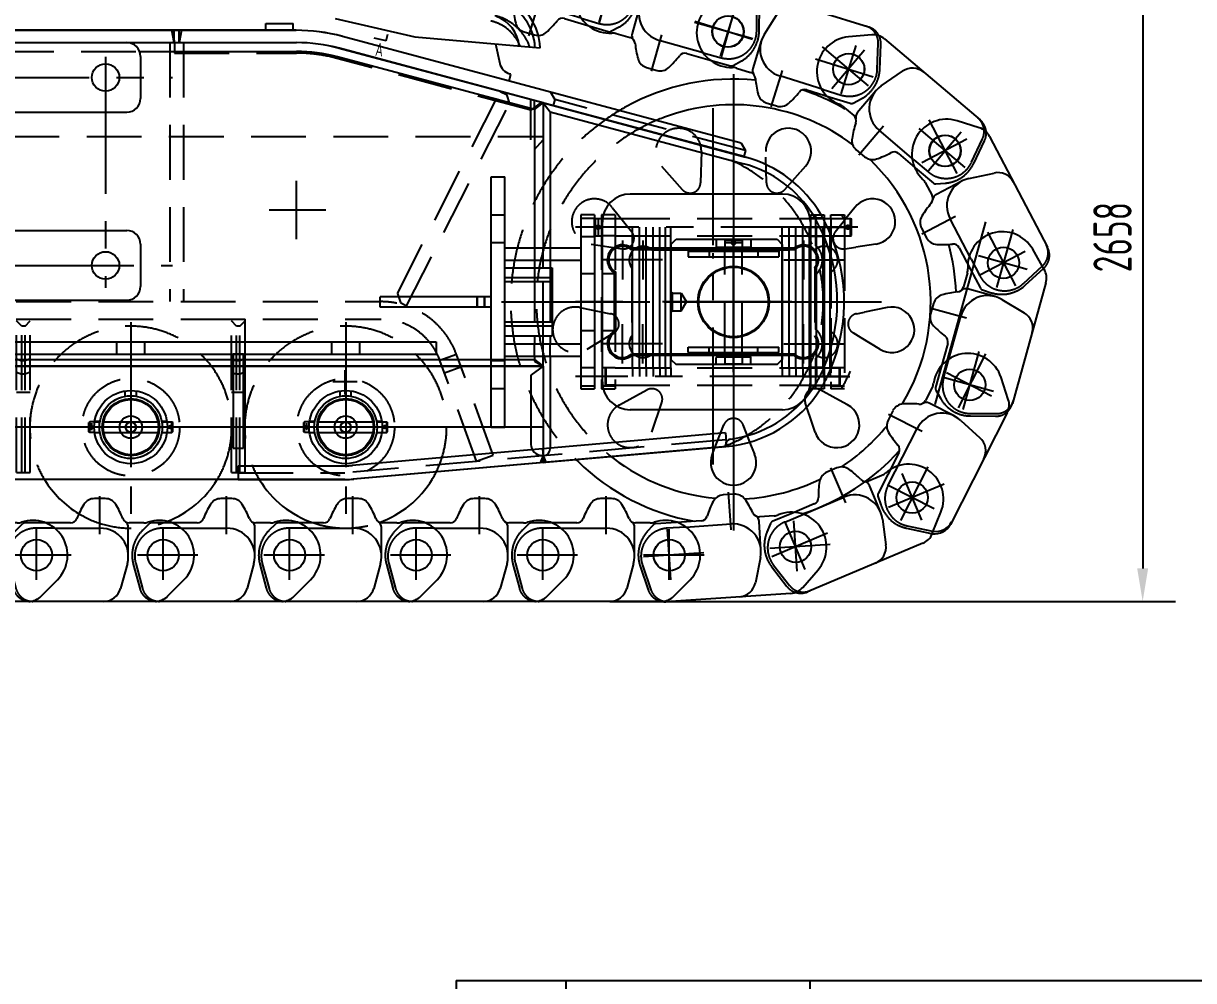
# Model space of a CAD drawing. Header units: millimetres. Extents: x -10 to 16810, y -459 to 11890.
# Drawn here: x 10215 to 14486, y 6474 to 9967 of the extents above; entities that cross this region are included whole.
import ezdxf
from ezdxf.enums import TextEntityAlignment as Align

# ---------------------------------------------------------------- set-up
doc = ezdxf.new("R2010")
doc.units = ezdxf.units.MM
doc.header["$LTSCALE"] = 400
doc.linetypes.add('F', pattern=[0.75, 0.5, -0.25])
doc.linetypes.add('G', pattern=[2, 1.25, -0.25, 0.25, -0.25])
for name, color, linetype in [('01', 7, 'Continuous'), ('02', 1, 'Continuous'), ('04', 2, 'F'), ('05', 4, 'G'), ('08', 1, 'Continuous'), ('11', 3, 'Continuous')]:
    doc.layers.add(name, color=color, linetype=linetype)
doc.styles.get("Standard").update_dxf_attribs({"font": 'isocp', "width": 0.707, "bigfont": 'intecad.shx'})
doc.dimstyles.new('INTE', dxfattribs={"dimscale": 40, "dimtxt": 3.5, "dimasz": 3, "dimexe": 3, "dimexo": 0, "dimgap": 1, "dimtad": 1, "dimdec": 0, "dimdsep": 46, "dimtxsty": 'Standard', "dimcen": 0, "dimclrd": 1, "dimclre": 1, "dimclrt": 3, "dimaunit": 1, "dimadec": 0, "dimazin": 0, "dimtfac": 1, "dimtdec": 0, "dimtmove": 0, "dimatfit": 0, "dimfxl": 0, "dimarcsym": 0})

# ---------------------------------------------------------------- blocks, each defined once
blk = doc.blocks.new('ewwe')
for p, q in [((2439.2, 14125.3), (7072.3, 14125.3)), ((7072.3, 14125.3), (7080.2, 14080.3)), ((2108.2, 14080.3), (7525.2, 14080.3)), ((8426.2, 13860.8), (7682.8, 14059.6))]:
    blk.add_line(p, q)
blk.add_arc((7525.2, 13470.3), 610, 75.029, 90)
at = {"layer": '04', "color": 2, "linetype": 'F'}
for p, q in [((7080.2, 14080.3), (7080.2, 14042.3)), ((7080.2, 14042.3), (7525.2, 14042.3)), ((8381.2, 13833.5), (7673, 14022.9)), ((8381.2, 13725.3), (8381.2, 13872.9)), ((8426.2, 13860.8), (8426.2, 13725.3)), ((2260.2, 13738.3), (8426.2, 13738.3))]:
    blk.add_line(p, q, dxfattribs=at)
at = {"layer": '04'}
blk.add_line((8419.2, 13862.7), (8381.2, 13833.5), dxfattribs=at)
at = {"layer": '04', "color": 2, "linetype": 'F'}
blk.add_arc((7525.2, 13470.3), 572, 75.029, 90, dxfattribs=at)
blk = doc.blocks.new('threyreyhrty')
blk.add_line((4814.5, 7315.8), (9134.5, 7315.8))
at = {"layer": '01'}
blk.add_line((6634.2, 7569.8), (9134.5, 7569.8), dxfattribs=at)
at = {"layer": '01', "color": 7, "linetype": 'Continuous'}
blk.add_line((9184.5, 7519.8), (9184.5, 7365.8), dxfattribs=at)
at = {"layer": '01'}
for centre, start, end in [((9134.5, 7519.8), 360, 90), ((9134.5, 7365.8), 270, 360)]:
    blk.add_arc(centre, 50, start, end, dxfattribs=at)
blk = doc.blocks.new('A$C63BF3C51')
for p, q in [((0, 1489), (0, 0)), ((0, 1489), (45, 1481.1)), ((45, 1481.1), (45, 7.9)), ((0, 0), (45, 7.9))]:
    blk.add_line(p, q)
at = {"layer": '02', "color": 1, "linetype": 'Continuous'}
blk.add_line((0, 0), (45, 0), dxfattribs=at)
blk = doc.blocks.new('335555555')
at = {"layer": '04', "color": 2, "linetype": 'F'}
for p, q in [((6154.1, 8043.3), (6154.1, 7484.3)), ((6154.1, 8043.3), (6204.1, 8043.3)), ((6173.1, 8043.3), (6173.1, 7509.3)), ((6185.1, 8043.3), (6185.1, 7509.3)), ((6204.1, 8043.3), (6204.1, 7484.3)), ((6204.1, 7751.3), (6154.1, 7751.3)), ((6154.1, 7677.5), (6173.1, 7685.3)), ((6185.1, 7685.3), (6173.1, 7685.3)), ((6204.1, 7677.5), (6185.1, 7685.3)), ((6154.1, 7628.5), (6173.1, 7636.3)), ((6185.1, 7636.3), (6173.1, 7636.3)), ((6204.1, 7628.5), (6185.1, 7636.3)), ((6173.1, 7509.3), (6154.1, 7490.3)), ((6154.1, 7484.3), (6204.1, 7484.3)), ((6185.1, 7509.3), (6173.1, 7509.3)), ((6185.1, 7509.3), (6204.1, 7490.3))]:
    blk.add_line(p, q, dxfattribs=at)
blk = doc.blocks.new('WEWEWRET')
for p, q in [((18531.9, 10205.3), (18523.9, 10160.3)), ((18531.9, 10205.3), (18949.9, 10205.3)), ((20574.3, 9793.5), (19119.3, 10183)), ((18523.9, 10160.3), (18949.9, 10160.3)), ((20583.9, 9744.3), (19107.7, 10139.5)), ((20574.3, 9793.5), (20589.9, 9766.5)), ((20589.9, 9766.5), (20583.9, 9744.3))]:
    blk.add_line(p, q)
blk.add_arc((18949.9, 9550.3), 655, 75.0112, 90)
at = {"layer": '02', "color": 1, "linetype": 'Continuous'}
blk.add_line((18523.9, 10160.3), (18523.9, 10205.3), dxfattribs=at)
at = {"layer": '04', "color": 2, "linetype": 'F'}
for p, q in [((19878.8, 9979.7), (19894.4, 9952.7)), ((19894.4, 9952.7), (19888.4, 9930.5)), ((20589.9, 9766.5), (19894.4, 9952.7))]:
    blk.add_line(p, q, dxfattribs=at)
blk = doc.blocks.new('rrryerueut')
for p, q in [((12855.6, 13082.3), (11493.4, 12963.6)), ((12855.6, 13082.3), (12860, 13032.4)), ((12860, 13032.4), (11497.8, 12913.8)), ((11078, 12962.4), (11467, 12962.4)), ((11078, 12962.4), (11078, 12912.4)), ((11078, 12912.4), (11466.9, 12912.4))]:
    blk.add_line(p, q)
for radius in [306, 356]:
    blk.add_arc((11467, 13268.4), radius, 270, 275.2422)
at = {"layer": '04', "color": 2, "linetype": 'F'}
for p, q in [((12857.8, 13057.4), (11495.6, 12938.7)), ((12188.1, 13024.1), (12192.5, 12974.3)), ((11078, 12937.4), (11467, 12937.4))]:
    blk.add_line(p, q, dxfattribs=at)
at = {"layer": '05'}
for p, q in [((11467, 13311.8), (11467, 13223)), ((11511.4, 13268.4), (11422.6, 13268.4))]:
    blk.add_line(p, q, dxfattribs=at)
at = {"layer": '05', "color": 4, "linetype": 'G'}
blk.add_line((11467, 13296.3), (11467, 13229.9), dxfattribs=at)
blk = doc.blocks.new('rrerrereyeh')
at = {"layer": '04', "color": 2, "linetype": 'F'}
for p, q in [((11051, 10341.2), (11426.1, 11078.2)), ((11426.1, 11078.2), (11448.4, 11066.9)), ((11448.4, 11066.9), (11459.3, 11033.3)), ((11084.2, 10296.3), (11459.3, 11033.3)), ((11051, 10341.2), (11061.9, 10307.6)), ((11061.9, 10307.6), (11084.2, 10296.3)), ((11084.2, 10296.3), (11084.1, 10296.1))]:
    blk.add_line(p, q, dxfattribs=at)
blk = doc.blocks.new('WQQQ')
at = {"layer": '01'}
for p, q in [((4216.1, 8627.5), (4216.1, 8284.5)), ((4254.1, 8627.5), (4216.1, 8627.5)), ((4254.1, 8284.5), (4254.1, 8627.5)), ((4216.1, 8284.5), (4254.1, 8284.5))]:
    blk.add_line(p, q, dxfattribs=at)
blk = doc.blocks.new('A$C5FEE4764')
for p, q in [((0, 50), (913, 50)), ((0, 50), (0, 0)), ((913, 50), (913, 0)), ((0, 0), (913, 0))]:
    blk.add_line(p, q)
at = {"layer": '04', "color": 2, "linetype": 'F'}
for p, q in [((140, 0), (140, 50)), ((242, 0), (242, 50)), ((672, 0), (672, 50)), ((774, 0), (774, 50))]:
    blk.add_line(p, q, dxfattribs=at)
blk = doc.blocks.new('rrrryy')
at = {"layer": '01'}
for p, q in [((10464.4, 6580.9), (10058.4, 6580.9)), ((10464.4, 6542.9), (10058.4, 6542.9))]:
    blk.add_line(p, q, dxfattribs=at)
at = {"layer": '01', "color": 7, "linetype": 'Continuous'}
blk.add_line((10058.4, 6542.9), (10058.4, 6580.9), dxfattribs=at)
at = {"layer": '04', "color": 2, "linetype": 'F'}
for p, q in [((10413.4, 6580.9), (10413.4, 6542.9)), ((10413.4, 6542.9), (10413.4, 6580.9)), ((10439.4, 6580.9), (10439.4, 6542.9)), ((10439.4, 6542.9), (10439.4, 6580.9))]:
    blk.add_line(p, q, dxfattribs=at)
blk = doc.blocks.new('erryreyetyteyrt')
at = {"ltscale": 0.666667}
for p, q in [((13755.4, 6535.8), (13755.4, 6316.4)), ((13750.4, 6533), (13750.4, 6319.2))]:
    blk.add_line(p, q, dxfattribs=at)
for centre, radius, start, end in [((13780.4, 6579.1), 55, 50.5994, 236.9443), ((13780.4, 6579.1), 50, 48.5904, 240), ((14441.4, 6579.1), 55, 62.9643, 129.4006), ((14441.4, 6579.1), 50, 60, 131.4096), ((13780.4, 6273.1), 55, 123.0557, 309.4006), ((13780.4, 6273.1), 50, 120, 311.4096), ((14441.4, 6273.1), 50, 228.5904, 300), ((14441.4, 6273.1), 55, 230.5994, 297.0357)]:
    blk.add_arc(centre, radius, start, end, dxfattribs=at)
at = {"layer": '01'}
for p, q in [((13813.5, 6616.6), (13815.3, 6621.6)), ((14406.5, 6621.6), (13815.3, 6621.6)), ((14408.4, 6616.6), (14406.5, 6621.6)), ((14408.4, 6616.6), (13813.5, 6616.6)), ((14110.9, 6604.1), (14110.9, 6584.8)), ((13755.4, 6535.8), (13750.4, 6533)), ((13750.4, 6319.2), (13755.4, 6316.4)), ((14408.4, 6235.6), (13813.5, 6235.6)), ((13815.3, 6230.6), (13813.5, 6235.6)), ((14406.5, 6230.6), (14408.4, 6235.6)), ((14406.5, 6230.6), (13815.3, 6230.6))]:
    blk.add_line(p, q, dxfattribs=at)
at = {"layer": '01', "color": 7, "linetype": 'Continuous'}
for p, q in [((14466.4, 6543.3), (14466.4, 6527.3)), ((14466.4, 6535.3), (14466.4, 6316.4))]:
    blk.add_line(p, q, dxfattribs=at)
at = {"layer": '04', "color": 2, "linetype": 'F'}
for p, q in [((14482.3, 6550.3), (14482.3, 6301.8)), ((14487.3, 6548.8), (14487.3, 6303.4))]:
    blk.add_line(p, q, dxfattribs=at)
for centre, radius, start, end in [((14441.4, 6579.1), 55, 326.5685, 62.9643), ((14441.4, 6579.1), 50, 324.8851, 60), ((14441.4, 6273.1), 55, 297.0357, 33.4315), ((14441.4, 6273.1), 50, 300, 35.1149)]:
    blk.add_arc(centre, radius, start, end, dxfattribs=at)
at = {"layer": '05', "ltscale": 0.666667}
for p, q in [((13780.4, 6650.5), (13780.4, 6507.6)), ((14441.4, 6650.5), (14441.4, 6507.6)), ((13851.9, 6579.1), (13709, 6579.1)), ((14370, 6579.1), (14512.9, 6579.1)), ((13780.4, 6201.6), (13780.4, 6344.5)), ((14441.4, 6201.6), (14441.4, 6344.5)), ((13851.9, 6273.1), (13709, 6273.1)), ((14370, 6273.1), (14512.9, 6273.1))]:
    blk.add_line(p, q, dxfattribs=at)
blk = doc.blocks.new('RFGDDSFG')
at = {"ltscale": 0.8}
for radius in [133.5, 114.5]:
    blk.add_circle((4782.3, 4432), radius, dxfattribs=at)
for centre in [(4639.3, 4432), (4925.3, 4432)]:
    blk.add_circle(centre, 5.5)
at = {"layer": '01'}
for p, q in [((4632.3, 4451), (4629.3, 4449.2)), ((4629.3, 4414.7), (4629.3, 4449.2)), ((4650.2, 4451), (4632.3, 4451)), ((4632.3, 4413), (4632.3, 4451)), ((4914.4, 4451), (4932.3, 4451)), ((4932.3, 4451), (4935.3, 4449.2)), ((4932.3, 4413), (4932.3, 4451)), ((4935.3, 4414.7), (4935.3, 4449.2)), ((4632.3, 4413), (4629.3, 4414.7)), ((4650.2, 4413), (4632.3, 4413)), ((4914.4, 4413), (4932.3, 4413)), ((4932.3, 4413), (4935.3, 4414.7))]:
    blk.add_line(p, q, dxfattribs=at)
for radius in [104.5, 101, 19]:
    blk.add_circle((4782.3, 4432), radius, dxfattribs=at)
at = {"layer": '01', "color": 7, "linetype": 'Continuous'}
blk.add_circle((4782.3, 4432), 40.8, dxfattribs=at)
at = {"layer": '04', "color": 2, "linetype": 'F', "ltscale": 0.8}
for p, q in [((4761.8, 4544.6), (4761.8, 4563.9)), ((4802.8, 4544.6), (4802.8, 4563.9)), ((4669.7, 4452.5), (4650.4, 4452.5)), ((4914.2, 4452.5), (4895, 4452.5)), ((4669.7, 4411.5), (4650.4, 4411.5)), ((4914.2, 4411.5), (4895, 4411.5))]:
    blk.add_line(p, q, dxfattribs=at)
at = {"layer": '04', "color": 2, "linetype": 'F'}
for p, q in [((4650.2, 4451), (4669.4, 4451)), ((4679.5, 4451), (4885.1, 4451)), ((4895.2, 4451), (4914.4, 4451)), ((4650.2, 4413), (4669.4, 4413)), ((4679.5, 4413), (4885.1, 4413)), ((4895.2, 4413), (4914.4, 4413))]:
    blk.add_line(p, q, dxfattribs=at)
at = {"layer": '05', "ltscale": 0.8}
for p, q in [((4782.3, 4577.5), (4782.3, 4286.5)), ((4927.8, 4432), (4636.8, 4432))]:
    blk.add_line(p, q, dxfattribs=at)
at = {"layer": '05', "color": 4, "linetype": 'G'}
for p, q in [((4639.3, 4446), (4639.3, 4420.6)), ((4925.3, 4425.4), (4925.3, 4438.6))]:
    blk.add_line(p, q, dxfattribs=at)
blk = doc.blocks.new('qertwqrtwqrt wqf')
for p, q in [((2011.8, 2117.8), (2646.8, 2117.8)), ((2011.8, 2117.8), (2011.8, 2067.8)), ((2646.8, 2067.8), (2646.8, 2117.8)), ((2011.8, 2067.8), (2646.8, 2067.8))]:
    blk.add_line(p, q)
at = {"layer": '01', "color": 7, "linetype": 'Continuous'}
for p, q in [((2225.1, 2067.8), (2225.1, 2117.8)), ((2433.5, 2067.8), (2433.5, 2117.8))]:
    blk.add_line(p, q, dxfattribs=at)
at = {"layer": '04', "color": 2, "linetype": 'F'}
for p, q in [((2023.3, 2067.8), (2023.3, 2117.8)), ((2090.3, 2067.8), (2090.3, 2117.8)), ((2568.3, 2067.8), (2568.3, 2117.8)), ((2635.3, 2067.8), (2635.3, 2117.8))]:
    blk.add_line(p, q, dxfattribs=at)
at = {"layer": '05'}
for p, q in [((2056.8, 2145.7), (2056.8, 2048.7)), ((2329.3, 2145.7), (2329.3, 2048.7)), ((2601.8, 2145.7), (2601.8, 2048.7))]:
    blk.add_line(p, q, dxfattribs=at)
blk = doc.blocks.new('qewrtetewrt')
for p, q in [((3726.8, 1641.3), (3726.8, 1006.3)), ((3726.8, 1641.3), (3776.8, 1641.3)), ((3776.8, 1641.3), (3776.8, 1006.3)), ((3776.8, 1006.3), (3726.8, 1006.3))]:
    blk.add_line(p, q)
at = {"layer": '04', "color": 2, "linetype": 'F'}
for p, q in [((3776.8, 1629.8), (3726.8, 1629.8)), ((3745.8, 1641.3), (3745.8, 1529.9)), ((3776.8, 1562.8), (3726.8, 1562.8)), ((3745.8, 1422.7), (3745.8, 1224.9)), ((3745.8, 1117.7), (3745.8, 1006.3)), ((3776.8, 1084.8), (3726.8, 1084.8)), ((3776.8, 1017.8), (3726.8, 1017.8))]:
    blk.add_line(p, q, dxfattribs=at)
for centre in [(3700.8, 1476.3), (3700.8, 1171.3)]:
    blk.add_arc(centre, 70, 310.0052, 49.9948, dxfattribs=at)
at = {"layer": '05'}
for p, q in [((3698.9, 1596.3), (3795.9, 1596.3)), ((3698.9, 1051.3), (3795.9, 1051.3))]:
    blk.add_line(p, q, dxfattribs=at)
blk = doc.blocks.new('wrwrerereyru')
for p, q in [((1407.9, 540.1), (1737.9, 540.1)), ((1407.9, 520.1), (1407.9, 540.1)), ((1407.9, 520.1), (1737.9, 520.1)), ((1483.9, 520.1), (1483.9, 540.1)), ((1661.9, 520.1), (1661.9, 540.1)), ((1737.9, 520.1), (1737.9, 540.1))]:
    blk.add_line(p, q)
blk = doc.blocks.new('ewyewyewr')
for p, q in [((1889.4, 3823.9), (1908.4, 3842.9)), ((1889.4, 3823.9), (1889.4, 3404.7)), ((1908.4, 3842.9), (2276.8, 3842.9)), ((2054.5, 3842.9), (2054.5, 3814.5)), ((2054.5, 3814.5), (2181.5, 3814.5)), ((2181.5, 3842.9), (2181.5, 3814.5)), ((2276.8, 3842.9), (2295.8, 3823.9)), ((2295.8, 3823.9), (2295.8, 3404.7)), ((1865, 3614.3), (1967.2, 3614.3)), ((1889.4, 3404.7), (1908.4, 3385.7)), ((2276.8, 3385.7), (1908.4, 3385.7)), ((2054.5, 3385.7), (2054.5, 3411.1)), ((2057.5, 3414.1), (2178.5, 3414.1)), ((2181.5, 3385.7), (2181.5, 3411.1)), ((2276.8, 3385.7), (2295.8, 3404.7))]:
    blk.add_line(p, q)
at = {"ltscale": 1.25}
for p, q in [((2086.2, 3839.9), (2086.2, 3814.5)), ((2149.7, 3839.9), (2149.7, 3814.5)), ((2086.2, 3414.1), (2086.2, 3388.7)), ((2149.7, 3414.1), (2149.7, 3388.7))]:
    blk.add_line(p, q, dxfattribs=at)
blk.add_circle((2118, 3829.9), 7.5, dxfattribs=at)
for centre, start, end in [((2057.5, 3411.1), 90, 180), ((2178.5, 3411.1), 0, 90)]:
    blk.add_arc(centre, 3, start, end)
at = {"layer": '01', "ltscale": 1.25}
for p, q in [((2086.2, 3839.9), (2088, 3842.9)), ((2086.2, 3839.9), (2149.7, 3839.9)), ((2149.7, 3839.9), (2148, 3842.9)), ((2086.2, 3388.7), (2149.7, 3388.7)), ((2086.2, 3388.7), (2088, 3385.7)), ((2149.7, 3388.7), (2148, 3385.7))]:
    blk.add_line(p, q, dxfattribs=at)
at = {"layer": '01'}
blk.add_line((2088, 3842.9), (2148, 3842.9), dxfattribs=at)
for radius in [130, 127]:
    blk.add_circle((2118, 3614.3), radius, dxfattribs=at)
at = {"layer": '04', "color": 2, "linetype": 'F'}
for p, q in [((2086.2, 3414.1), (2086.2, 3814.5)), ((2149.7, 3414.1), (2149.7, 3814.5)), ((1895.4, 3646.8), (1889.4, 3650.3)), ((1895.4, 3581.8), (1895.4, 3646.8)), ((1895.4, 3646.8), (1927.4, 3646.8)), ((1927.4, 3646.8), (1946.1, 3614.3)), ((1927.4, 3581.8), (1927.4, 3646.8)), ((1927.4, 3581.8), (1946.1, 3614.3)), ((1895.4, 3581.8), (1889.4, 3578.3)), ((1895.4, 3581.8), (1927.4, 3581.8))]:
    blk.add_line(p, q, dxfattribs=at)
at = {"layer": '05'}
for p, q in [((2118, 3869.8), (2118, 3368.8)), ((2330.4, 3614.3), (1858.5, 3614.3))]:
    blk.add_line(p, q, dxfattribs=at)
at = {"layer": '05', "color": 4, "linetype": 'G', "ltscale": 1.25}
for p, q in [((2118, 3862.5), (2118, 3348.7)), ((2118, 3358.2), (2118, 3858.2)), ((2149.7, 3829.9), (2086.2, 3829.9))]:
    blk.add_line(p, q, dxfattribs=at)
at = {"xscale": -1, "rotation": 180}
blk.add_blockref('wrwrerereyru', (545, 4319.4), dxfattribs=at)
blk.add_blockref('wrwrerereyru', (545, 2909.2))
blk = doc.blocks.new('ERTGDFDFDG')
for p, q in [((6705.2, 3011.5), (6726.8, 3011.5)), ((6726.8, 3024.7), (6726.8, 2389.7)), ((6776.8, 3024.7), (6726.8, 3024.7)), ((6776.8, 3024.7), (6776.8, 2389.7)), ((6776.8, 3011.5), (7564.5, 3011.5)), ((7564.5, 3024.7), (7614.5, 3024.7)), ((7614.5, 3024.7), (7614.5, 3011.5)), ((7614.5, 3011.5), (7636.2, 3011.5)), ((6705.2, 2948), (6726.8, 2948)), ((6776.8, 2948), (7564.5, 2948)), ((7564.5, 2948), (7564.5, 2415.7)), ((7614.5, 2948), (7614.5, 2389.7)), ((7614.5, 2948), (7636.2, 2948)), ((6837.5, 2831.6), (6837.5, 2582.9)), ((7564.5, 2824.5), (7564.5, 2808.5)), ((6776.8, 2466.5), (7564.5, 2466.5)), ((6776.8, 2403), (7564.5, 2403)), ((6726.8, 2389.7), (6776.8, 2389.7)), ((7614.5, 2389.7), (7564.5, 2389.7))]:
    blk.add_line(p, q)
at = {"ltscale": 0.666667}
blk.add_line((7564.5, 2816.9), (7564.5, 2597.5), dxfattribs=at)
blk.add_line((7564.5, 2816.9), (7564.5, 2597.5), dxfattribs=at)
for centre in [(6715.2, 2979.8), (7626.2, 2979.8)]:
    blk.add_circle(centre, 7.5)
blk.add_arc((7216, 2634.8), 457, 330.7101, 336.8033, dxfattribs=at)
at = {"layer": '01', "ltscale": 1.25}
for p, q in [((7471.6, 3202.7), (7452.4, 3181)), ((7651.4, 3051.8), (7614.4, 3005.2)), ((7728.7, 2918.1), (7655.9, 2907.2)), ((7769.4, 2686.9), (7686.8, 2670)), ((7742.6, 2534.7), (7674.4, 2576.5)), ((7625.2, 2331.4), (7582.2, 2354.8)), ((7506.9, 2232.1), (7499.7, 2253.6)), ((7286.3, 2151.8), (7274.6, 2181.5)), ((7131.8, 2151.8), (7138.7, 2169.3))]:
    blk.add_line(p, q, dxfattribs=at)
at = {"layer": '01'}
for p, q in [((6705.2, 3011.5), (6702.2, 3009.8)), ((6702.2, 2949.7), (6702.2, 3009.8)), ((6705.2, 2948), (6705.2, 3011.5)), ((7564.5, 3011.5), (7564.5, 2998.7)), ((7564.5, 2998.7), (7564.5, 2948)), ((7636.2, 3011.5), (7639.2, 3009.8)), ((7636.2, 2948), (7636.2, 3011.5)), ((7639.2, 2949.7), (7639.2, 3009.8)), ((6705.2, 2948), (6702.2, 2949.7)), ((6840.4, 2466.5), (6840.4, 2948)), ((6865.4, 2466.5), (6865.4, 2948)), ((6890.4, 2466.5), (6890.4, 2948)), ((6915.4, 2466.5), (6915.4, 2948)), ((6940.4, 2466.5), (6940.4, 2948)), ((6960.4, 2466.5), (6960.4, 2948)), ((6980.4, 2466.5), (6980.4, 2948)), ((7386.8, 2466.5), (7386.8, 2948)), ((7411.8, 2466.5), (7411.8, 2948)), ((7436.8, 2466.5), (7436.8, 2948)), ((7461.8, 2466.5), (7461.8, 2948)), ((7486.8, 2466.5), (7486.8, 2948)), ((7511.8, 2466.5), (7511.8, 2948)), ((7536.8, 2466.5), (7536.8, 2948)), ((7561.8, 2466.5), (7561.8, 2948)), ((7636.2, 2948), (7639.2, 2949.7)), ((7209, 2885.2), (7209, 2866)), ((7564.5, 2415.7), (7564.5, 2389.7))]:
    blk.add_line(p, q, dxfattribs=at)
at = {"layer": '01', "color": 7, "linetype": 'Continuous'}
for p, q in [((7564.5, 3011.5), (7564.5, 3024.7)), ((7614.5, 3011.5), (7614.5, 2948)), ((6726.8, 2811.4), (6776.8, 2811.4)), ((6726.8, 2603.1), (6776.8, 2603.1))]:
    blk.add_line(p, q, dxfattribs=at)
at = {"layer": '01', "ltscale": 1.25}
for centre, radius, start, end in [((7209, 2707.2), 813, 84.3052, 118.8774), ((7209, 2707.2), 813, 59.9518, 72.0336), ((7209, 2707.2), 719.5, 52.7772, 110.4584), ((7409.4, 3257.7), 83, 318.5067, 181.4933), ((7209, 2707.2), 719.5, 328.7971, 46.3203), ((7716.4, 3000.2), 83, 278.5067, 141.4933), ((7209, 2707.2), 813, 2.5196, 14.963), ((7786, 2605.5), 83, 238.5067, 101.4933), ((7585.6, 2258.5), 83, 198.5067, 61.4933), ((7209, 2707.2), 719.5, 303.1826, 320.9984), ((7209, 2707.2), 719.5, 232.4213, 264.7743), ((7209, 2121.4), 83, 158.5067, 21.4933), ((7209, 2707.2), 813, 287.9915, 318.2119), ((7209, 2707.2), 813, 225.6672, 259.8273), ((7209, 2707.2), 719.5, 273.2292, 296.0896)]:
    blk.add_arc(centre, radius, start, end, dxfattribs=at)
at = {"layer": '01'}
for centre, start, end in [((6878.5, 2860.2), 139.6408, 214.9152), ((6878.5, 2554.2), 145.0848, 220.3592)]:
    blk.add_arc(centre, 50, start, end, dxfattribs=at)
at = {"layer": '04', "color": 2, "linetype": 'F', "ltscale": 1.25}
for p, q in [((7091.7, 3255.6), (7088.7, 3141.3)), ((6946.5, 3202.7), (7022.2, 3117.1)), ((6766.7, 3051.8), (6837.8, 2962.4)), ((6689.4, 2918.1), (6802.5, 2901.2)), ((6648.7, 2686.9), (6760.6, 2664.1)), ((6675.5, 2534.7), (6772.9, 2594.4)), ((6792.9, 2331.4), (6893.3, 2386)), ((6911.2, 2232.1), (6947.5, 2340.5))]:
    blk.add_line(p, q, dxfattribs=at)
at = {"layer": '04', "color": 2, "linetype": 'F'}
for p, q in [((7329.4, 3141.3), (7326.9, 3235.7)), ((7395.9, 3117.1), (7452.4, 3181)), ((6726.8, 3011.5), (6776.8, 3011.5)), ((7564.5, 3011.5), (7614.5, 3011.5)), ((6776.8, 2948), (6726.8, 2948)), ((7564.5, 2948), (7614.5, 2948)), ((6911.6, 2897.7), (7506.5, 2897.7)), ((6911.6, 2516.7), (7506.5, 2516.7)), ((6726.8, 2468.2), (6776.8, 2468.2)), ((6744.8, 2466.5), (6741.8, 2464.8)), ((6741.8, 2404.7), (6741.8, 2464.8)), ((6744.8, 2403), (6744.8, 2466.5)), ((6776.8, 2466.5), (6744.8, 2466.5)), ((7564.5, 2468.2), (7614.5, 2468.2)), ((7564.5, 2466.5), (7595.8, 2466.5)), ((7595.8, 2466.5), (7598.8, 2464.8)), ((7595.8, 2403), (7595.8, 2466.5)), ((7598.8, 2404.7), (7598.8, 2464.8)), ((6726.8, 2401.2), (6776.8, 2401.2)), ((6744.8, 2403), (6741.8, 2404.7)), ((6776.8, 2403), (6744.8, 2403)), ((7564.5, 2403), (7595.8, 2403)), ((7564.5, 2401.2), (7614.5, 2401.2)), ((7595.8, 2403), (7598.8, 2404.7)), ((7138.7, 2169.3), (7173.7, 2258.2)), ((7274.6, 2181.5), (7244.4, 2258.2))]:
    blk.add_line(p, q, dxfattribs=at)
at = {"layer": '04'}
for p, q in [((7580.3, 2962.4), (7614.5, 3004.9)), ((6840.4, 2948), (6840.4, 2979.7)), ((6865.4, 2948), (6865.4, 2979.7)), ((6890.4, 2948), (6890.4, 2979.7)), ((6915.4, 2948), (6915.4, 2979.7)), ((6940.4, 2948), (6940.4, 2979.7)), ((6960.4, 2948), (6960.4, 2979.7)), ((6980.4, 2948), (6980.4, 2979.7)), ((7386.8, 2948), (7386.8, 2979.7)), ((7411.8, 2948), (7411.8, 2979.7)), ((7436.8, 2948), (7436.8, 2979.7)), ((7461.8, 2948), (7461.8, 2979.7)), ((7486.8, 2948), (7486.8, 2979.7)), ((7511.8, 2948), (7511.8, 2979.7)), ((7536.8, 2948), (7536.8, 2979.7)), ((7561.8, 2948), (7561.8, 2979.7)), ((7615.6, 2901.2), (7655.9, 2907.2)), ((7657.4, 2664.1), (7686.8, 2670)), ((7674.4, 2576.5), (7645.2, 2594.4)), ((6840.4, 2466.5), (6840.4, 2434.7)), ((6865.4, 2466.5), (6865.4, 2434.7)), ((6890.4, 2466.5), (6890.4, 2434.7)), ((6915.4, 2466.5), (6915.4, 2434.7)), ((6940.4, 2466.5), (6940.4, 2434.7)), ((6960.4, 2466.5), (6960.4, 2434.7)), ((6980.4, 2466.5), (6980.4, 2434.7)), ((7386.8, 2466.5), (7386.8, 2434.7)), ((7411.8, 2466.5), (7411.8, 2434.7)), ((7436.8, 2466.5), (7436.8, 2434.7)), ((7461.8, 2466.5), (7461.8, 2434.7)), ((7486.8, 2466.5), (7486.8, 2434.7)), ((7511.8, 2466.5), (7511.8, 2434.7)), ((7536.8, 2466.5), (7536.8, 2434.7)), ((7561.8, 2466.5), (7561.8, 2434.7)), ((7582.2, 2354.8), (7524.8, 2386)), ((7499.7, 2253.6), (7470.6, 2340.5))]:
    blk.add_line(p, q, dxfattribs=at)
for radius, start, end in [(813, 118.8774, 225.6672), (719.5, 110.4584, 232.4213)]:
    blk.add_arc((7209, 2707.2), radius, start, end, dxfattribs=at)
at = {"layer": '04', "color": 2, "linetype": 'F', "ltscale": 1.25}
for centre, radius, start, end in [((7008.7, 3257.7), 83, 358.5067, 221.4933), ((7050.7, 3142.3), 38, 221.4933, 358.5067), ((7367.4, 3142.3), 38, 181.4933, 318.5067), ((6701.7, 3000.2), 83, 38.5067, 261.4933), ((6808.1, 2938.7), 38, 261.4933, 38.5067), ((7610, 2938.7), 38, 141.4933, 278.5067), ((6632.1, 2605.5), 83, 78.5067, 301.4933), ((6753.1, 2626.8), 38, 301.4933, 78.5067), ((7665, 2626.8), 38, 101.4933, 238.5067), ((6911.4, 2352.6), 38, 341.4933, 118.5067), ((7506.7, 2352.6), 38, 61.4933, 198.5067), ((6832.5, 2258.5), 83, 118.5067, 341.4933), ((7209, 2244.2), 38, 21.4933, 158.5067)]:
    blk.add_arc(centre, radius, start, end, dxfattribs=at)
at = {"layer": '04', "color": 2, "linetype": 'F'}
for centre, radius, start, end in [((7130.7, 2750.7), 546.5, 27.7125, 30.0893), ((7539.5, 2860.2), 50, 300, 60), ((7539.5, 2554.2), 50, 300, 60), ((7216, 2634.8), 457, 327.5775, 330.7101)]:
    blk.add_arc(centre, radius, start, end, dxfattribs=at)
at = {"layer": '04', "color": 2, "linetype": 'F', "ltscale": 0.666667}
for centre, start, end in [((6878.5, 2860.2), 48.5904, 139.6408), ((7539.5, 2860.2), 60, 131.4096), ((6878.5, 2554.2), 220.3592, 311.4096), ((7539.5, 2554.2), 228.5904, 300)]:
    blk.add_arc(centre, 50, start, end, dxfattribs=at)
at = {"layer": '05', "color": 4, "linetype": 'G', "ltscale": 1.25}
for p, q in [((7209, 3537.8), (7209, 2280.4)), ((7209, 2244.2), (7209, 1873))]:
    blk.add_line(p, q, dxfattribs=at)
at = {"layer": '05', "color": 4, "linetype": 'G'}
for p, q in [((7209, 3413.8), (7209, 2045.4)), ((6715.2, 3011.5), (6715.2, 2948)), ((7663.3, 2979.7), (6687.3, 2979.7)), ((7626.2, 2973.2), (7626.2, 2986.4)), ((7623, 2434.7), (6726.9, 2434.7))]:
    blk.add_line(p, q, dxfattribs=at)
at = {"layer": '05'}
for p, q in [((6804.8, 2979.7), (6707.8, 2979.7)), ((7536.6, 2979.7), (7633.6, 2979.7)), ((6804.8, 2707.2), (6707.8, 2707.2)), ((6804.8, 2434.7), (6707.8, 2434.7)), ((7536.6, 2434.7), (7633.6, 2434.7))]:
    blk.add_line(p, q, dxfattribs=at)
at = {"layer": '05', "ltscale": 0.666667}
for p, q in [((6878.5, 2931.7), (6878.5, 2788.8)), ((7539.5, 2931.7), (7539.5, 2788.8)), ((7539.5, 2931.7), (7539.5, 2788.8)), ((6950, 2860.2), (6807.1, 2860.2)), ((7468.1, 2860.2), (7611, 2860.2)), ((7468.1, 2860.2), (7611, 2860.2)), ((6878.5, 2482.8), (6878.5, 2625.7)), ((7539.5, 2482.8), (7539.5, 2625.7)), ((7539.5, 2482.8), (7539.5, 2625.7)), ((6950, 2554.2), (6807.1, 2554.2)), ((7468.1, 2554.2), (7611, 2554.2)), ((7468.1, 2554.2), (7611, 2554.2))]:
    blk.add_line(p, q, dxfattribs=at)
at = {"layer": '05', "color": 4, "linetype": 'G', "ltscale": 0.666667}
blk.add_line((6437.1, 2707.2), (7749.2, 2707.2), dxfattribs=at)
at = {"layer": '01'}
blk.add_blockref('ewyewyewr', (5091.1, -907.1), dxfattribs=at)
blk = doc.blocks.new('erteter')
at = {"layer": '01'}
for p, q in [((6488.7, 3598.7), (6429, 3538.6)), ((6534.1, 3617.6), (6990.6, 3617.6)), ((6635.6, 3479.3), (6660.3, 3570.3)), ((6632.1, 3452.6), (6632.1, 3347.9)), ((6575.4, 3331.6), (6628.9, 3331.6)), ((6900.7, 3350.6), (6734.1, 3350.6)), ((6843.2, 3331.6), (6932.7, 3331.6)), ((6716.3, 3242.6), (6755.8, 3242.6))]:
    blk.add_line(p, q, dxfattribs=at)
at = {"layer": '01', "color": 7, "linetype": 'Continuous'}
for centre in [(6505.2, 3449.1), (6967, 3449.1)]:
    blk.add_circle(centre, 57.1, dxfattribs=at)
at = {"layer": '01'}
for centre, radius, start, end in [((6534.1, 3553.6), 64, 90, 135.1937), ((6722.1, 3553.6), 64, 90, 164.8372), ((6519.1, 3449.1), 127, 135.1937, 289.1318), ((6734.1, 3452.6), 102, 164.8372, 270), ((6575.4, 3286.6), 45, 90, 109.1318), ((6628.9, 3306.6), 25, 21.5869, 90), ((6657.1, 3347.9), 25, 180, 235.7438), ((6843.2, 3306.6), 25, 90, 158.4131), ((6716.3, 3287.6), 45, 211.4289, 270), ((6755.8, 3287.6), 45, 270, 328.5711)]:
    blk.add_arc(centre, radius, start, end, dxfattribs=at)
at = {"layer": '01', "color": 7, "linetype": 'Continuous'}
for centre, start, end in [((6965.1, 3439.6), 201.5869, 211.4289), ((6507.1, 3439.6), 328.5711, 338.4131)]:
    blk.add_arc(centre, 336.5, start, end, dxfattribs=at)
at = {"layer": '04', "color": 2, "linetype": 'F'}
for p, q in [((7067, 3479.3), (7042.3, 3570.3)), ((7075.8, 3481.6), (7052.4, 3570)), ((7018.9, 3335.4), (7042.7, 3359.1))]:
    blk.add_line(p, q, dxfattribs=at)
at = {"layer": '04'}
for p, q in [((6900.7, 3350.6), (6968.6, 3350.6)), ((6932.7, 3331.6), (7009.7, 3331.6))]:
    blk.add_line(p, q, dxfattribs=at)
at = {"layer": '04', "color": 2, "linetype": 'F'}
for centre, radius, start, end in [((6980.6, 3553.6), 64, 15.1628, 90), ((6990.6, 3553.6), 64, 14.8314, 90), ((6968.6, 3452.6), 102, 270, 15.1628), ((6953.1, 3449.1), 127, 314.8911, 14.8314), ((7009.7, 3344.6), 13, 270, 314.8911)]:
    blk.add_arc(centre, radius, start, end, dxfattribs=at)
at = {"layer": '05', "color": 4, "linetype": 'G'}
for p, q in [((6505.2, 3538.9), (6505.2, 3354)), ((6967, 3538.9), (6967, 3354)), ((6378.6, 3449.1), (6599, 3449.1)), ((6840.4, 3449.1), (7060.8, 3449.1)), ((6736.1, 3372.4), (6736.1, 3233.8))]:
    blk.add_line(p, q, dxfattribs=at)
blk = doc.blocks.new('*D248')
at = {"layer": '08', "color": 1, "lineweight": -2}
for p, q in [((11018.4, 10515.7), (14419.7, 10515.7)), ((14299.7, 10395.7), (14299.7, 7977.9)), ((12355.5, 7857.9), (14419.7, 7857.9))]:
    blk.add_line(p, q, dxfattribs=at)
at = {"layer": '08', "color": 1}
for points in [[(14279.7, 10395.7), (14319.7, 10395.7), (14299.7, 10515.7)], [(14279.7, 7977.9), (14319.7, 7977.9), (14299.7, 7857.9)]]:
    blk.add_solid(points, dxfattribs=at)
at = {"layer": 'Defpoints', "color": 0}
for p in [(11018.4, 10515.7), (12355.5, 7857.9), (14299.7, 7857.9)]:
    blk.add_point(p, dxfattribs=at)
at = {"layer": '08', "color": 3, "insert": (14189.7, 9186.8), "char_height": 140, "attachment_point": 5, "rotation": 90}
blk.add_mtext('2658', dxfattribs=at)

msp = doc.modelspace()

# ---------------------------------------------------------------- linework, layer by layer
for p, q in [((11353.1, 9984.6), (11643.9, 9917.8)), ((11643.9, 9917.8), (12101.2, 9877.2)), ((6252.7, 9896.4), (11211.4, 9896.4)), ((10639.4, 9864.4), (11211.4, 9864.4)), ((12112.4, 9676.4), (11369.4, 9875.6)), ((12080.4, 9651.9), (11361.1, 9844.7)), ((12080.4, 9651.9), (12112.4, 9676.4)), ((12112.4, 9676.4), (12850.3, 9478.7)), ((12112.4, 9676.4), (12137.4, 9643.8)), ((6272.4, 9642.4), (10592.4, 9642.4)), ((12137.4, 9643.8), (12843.8, 9454.6)), ((12137.4, 9643.8), (12137.4, 9147.9)), ((12137.4, 9102.9), (12137.4, 9074.4)), ((13087.1, 9060.1), (13087.1, 8840.7)), ((13087.1, 9060.1), (13087.1, 8840.7)), ((5244.9, 8804.4), (11721.9, 8804.4)), ((11721.9, 8804.4), (11721.9, 8759.4)), ((12137.4, 8826.4), (12137.4, 8797.9)), ((5244.9, 8759.4), (11721.9, 8759.4)), ((5460.4, 8740.4), (12080.4, 8740.4)), ((5460.4, 8715.4), (12112.4, 8715.4)), ((12080.4, 8740.4), (12112.4, 8715.4)), ((12137.4, 8752.9), (12137.4, 8414.4)), ((12122.4, 8365.3), (12778.4, 8422.7)), ((12777.9, 8428.1), (12778.4, 8422.7)), ((12112.4, 8389.4), (12122.4, 8365.3)), ((11794.2, 6474.2), (11794.2, 1994.2)), ((11794.2, 6474.2), (16594.2, 6474.2)), ((12194.2, 6474.2), (12194.2, 1994.2)), ((13085.2, 6474.2), (13085.2, 1994.2))]:
    msp.add_line(p, q)
for centre, radius, start, end in [((11898.3, 9872), 184, 2.1352, 70.2011), ((11898.3, 9872), 203, 1.4576, 70.2011), ((11898.3, 9872), 127, 5.4007, 70.2011), ((11211.4, 9286.4), 610, 74.9931, 90), ((11211.4, 9286.4), 578, 74.9931, 90), ((12731.6, 9037.4), 432, 32.2498, 75), ((12731.6, 9037.4), 457, 30.2929, 75), ((12569.4, 8950.4), 641, 336.8033, 27.6687), ((12569.4, 8950.4), 616, 336.8033, 22.8402), ((12738.5, 8877.9), 457, 330.7101, 336.8033), ((12738.5, 8877.9), 457, 275, 327.5775), ((12738.5, 8877.9), 432, 277.536, 325.4457), ((12112.4, 8414.4), 25, 270, 0), ((12797.8, 8429.9), 20, 97.536, 185)]:
    msp.add_arc(centre, radius, start, end)
at = {"layer": '01'}
for p, q in [((11100.4, 9966.4), (11200.4, 9966.4)), ((11100.4, 9941.4), (11100.4, 9966.4)), ((11200.4, 9941.4), (11200.4, 9966.4)), ((11210.4, 9941.4), (8419.4, 9941.4)), ((10757.5, 9941.4), (10792.4, 9941.4)), ((11539.4, 9903.1), (11544.9, 9927.4)), ((8092.2, 9896.4), (10592.4, 9896.4)), ((11938.5, 9891.6), (11953.7, 9820.8)), ((11988.1, 9756.3), (11994.4, 9781.7)), ((11994.4, 9781.7), (11989.8, 9782.9)), ((11972.6, 9147.9), (12249.4, 9147.9)), ((13940.4, 9068.8), (13898.5, 9142.4)), ((11972.6, 9102.9), (12249.4, 9102.9)), ((12731.6, 9128.4), (12731.6, 9109.2)), ((13659.9, 9056.5), (13645.6, 9005)), ((12144.6, 9038.8), (11972.6, 9038.8)), ((12144.6, 9024), (11972.6, 9024)), ((13946.5, 9020), (13824.7, 8580.1)), ((13761.4, 8969.6), (13660.5, 8997.6)), ((13536.5, 8944.5), (13525.9, 8906.4)), ((13786.1, 8959.1), (13867.3, 8911)), ((13573.2, 8672.6), (13635.8, 8898.6)), ((12144.6, 8876.8), (11972.6, 8876.8)), ((12144.6, 8862.1), (11972.6, 8862.1)), ((11972.6, 8797.9), (12249.4, 8797.9)), ((13588.4, 8798.4), (13564.5, 8712.2)), ((12112.4, 8715.4), (5460.4, 8715.4)), ((11972.6, 8752.9), (12249.4, 8752.9)), ((12112.4, 8715.4), (12067.4, 8683.4)), ((12112.4, 8715.4), (12112.4, 8390.4)), ((12067.4, 8683.4), (12067.4, 8430.4)), ((13809.3, 8594.6), (13782.9, 8675.1)), ((13531.9, 8638.7), (13507.6, 8591)), ((13388.6, 8553.6), (13370.7, 8518.5)), ((13614, 8533.3), (13520.7, 8580.8)), ((13805.5, 8545.6), (13598.1, 8138.9)), ((13636.1, 8518), (13706, 8454.6)), ((13370.2, 8279.8), (13476.8, 8488.7)), ((12112.4, 8390.4), (12101.4, 8363.5)), ((12112.4, 8390.4), (12107.4, 8390.4)), ((13410.2, 8400.2), (13369.6, 8320.5)), ((12101.4, 8363.5), (11419.5, 8303.8)), ((13183.9, 8344.7), (13147.5, 8329.4)), ((11388.4, 8302.4), (5460.4, 8302.4)), ((13348.3, 8317.5), (13299, 8296.7)), ((13343.1, 8184), (13302.4, 8280.4)), ((12993.4, 8147.2), (13209.5, 8238.3)), ((13101.5, 8213.4), (13019.1, 8178.6)), ((13350.2, 8158), (13362.9, 8064.5)), ((13532, 8105.1), (13563.7, 8183.7)), ((13497.5, 8070), (13076.9, 7892.6))]:
    msp.add_line(p, q, dxfattribs=at)
at = {"layer": '01', "color": 7, "linetype": 'Continuous'}
for p, q in [((10642.4, 9846.4), (10642.4, 9692.4)), ((12080.4, 9651.9), (12080.4, 9147.9)), ((12112.5, 9676.4), (12112.4, 9147.9)), ((12985.1, 9343.9), (12430.1, 9343.9)), ((12328.1, 8658.9), (12328.1, 9241.9)), ((12080.4, 9102.9), (12080.4, 9074.4)), ((12112.4, 9074.4), (12112.4, 9102.9)), ((11972.6, 9074.4), (12144.6, 9074.4)), ((12144.6, 9074.4), (12144.6, 8826.4)), ((11024.4, 8328.4), (11024.4, 8887.4)), ((11972.6, 8826.4), (12144.6, 8826.4)), ((12080.4, 8826.4), (12080.4, 8797.9)), ((12112.4, 8797.9), (12112.4, 8826.4)), ((12080.4, 8752.9), (12080.4, 8740.4)), ((12985.1, 8556.9), (12430.1, 8556.9))]:
    msp.add_line(p, q, dxfattribs=at)
at = {"layer": '01'}
for centre in [(10515.3, 9769.4), (10515.3, 9083.7)]:
    msp.add_circle(centre, 50, dxfattribs=at)
at = {"layer": '01', "color": 7, "linetype": 'Continuous'}
for centre in [(13791.9, 9092.9), (13668.5, 8647.9), (13668.6, 8647.8), (13458.7, 8236.5), (13458.7, 8236.5), (13033.2, 8057.1)]:
    msp.add_circle(centre, 57.1, dxfattribs=at)
at = {"layer": '01'}
for centre, radius, start, end in [((11210.4, 9286.4), 655, 75.1193, 90), ((10592.4, 9846.4), 50, 0, 90), ((12002.6, 9831.3), 50, 192.0935, 255.1223), ((10592.4, 9692.4), 50, 270, 0), ((13788.2, 9079.5), 127, 29.7098, 183.6479), ((13616.5, 9068.5), 45, 344.5161, 3.6479), ((13884.9, 9037.1), 64, 344.5161, 29.7098), ((13579.8, 8932.5), 45, 105.9451, 164.5161), ((13621.5, 9011.6), 25, 276.103, 344.5161), ((13734.1, 8871.3), 102, 59.3533, 164.5161), ((13653.8, 8973.5), 25, 74.5161, 130.2599), ((13569.3, 8894.4), 45, 164.5161, 223.0872), ((13834.7, 8855.9), 64, 344.5161, 59.3533), ((13564.3, 8805.1), 25, 344.5161, 52.9292), ((13662.2, 8635.5), 127, 18.1679, 172.106), ((13491.8, 8659.1), 45, 332.9742, 352.106), ((13485.3, 8602.4), 25, 264.5611, 332.9742), ((13509.4, 8558.5), 25, 62.9742, 118.7181), ((13748.5, 8574.7), 64, 332.9742, 18.1679), ((13428.7, 8533.2), 45, 94.4032, 152.9742), ((13567.6, 8442.4), 102, 47.8115, 152.9742), ((13410.8, 8498), 45, 152.9742, 211.5453), ((12107.4, 8430.4), 40, 180, 270), ((13388, 8411.5), 25, 332.9742, 41.3874), ((13663, 8407.2), 64, 332.9742, 47.8115), ((13165, 8287.9), 45, 112.8685, 171.4396), ((13201.3, 8303.3), 45, 54.2975, 112.8685), ((13445.9, 8231.1), 127, 338.0623, 132.0003), ((11388.4, 8658.4), 356, 270, 275.0015), ((13289.3, 8319.7), 25, 224.4554, 292.8685), ((13279.4, 8270.7), 25, 22.8685, 78.6124), ((13330.8, 8358.9), 45, 292.8685, 312.0003), ((13249.1, 8144.3), 102, 7.7058, 112.8685), ((13091.8, 8236.4), 25, 292.8685, 1.2817), ((13472.7, 8129), 64, 292.8685, 338.0623), ((13299.4, 8055.9), 64, 292.8685, 7.7058)]:
    msp.add_arc(centre, radius, start, end, dxfattribs=at)
at = {"layer": '01', "color": 7, "linetype": 'Continuous'}
for centre, radius, start, end in [((12430.1, 9241.9), 102, 90, 180), ((12985.1, 9241.9), 102, 0, 90), ((13659.9, 8652.2), 336.5, 96.103, 105.9451), ((13782.2, 9093.6), 336.5, 223.0872, 232.9292), ((12430.1, 8658.9), 102, 180, 270), ((12985.1, 8658.9), 102, 270, 0), ((13451.1, 8242.5), 336.5, 84.5611, 94.4032), ((13659.2, 8650.5), 336.5, 211.5453, 221.3874), ((13031.2, 8066.5), 336.5, 44.4554, 54.2975), ((10607.4, 8493.4), 368.5, 211.2195, 239.0599), ((10607.4, 8493.4), 368.5, 291.2288, 328.7805), ((11391.4, 8493.4), 368.5, 211.2195, 251.5237), ((11391.4, 8493.4), 368.5, 289.5443, 328.7805), ((13453.2, 8244.5), 336.5, 171.4396, 181.2817), ((13541, 8168), 64, 261.7486, 332.9742), ((13545.6, 8176.9), 64, 260.9328, 332.9742), ((13052, 7951.6), 64, 252.4493, 292.8685), ((13061.3, 7955.5), 64, 252.1874, 292.8685)]:
    msp.add_arc(centre, radius, start, end, dxfattribs=at)
at = {"layer": '02'}
msp.add_line((11539.4, 9903.1), (11495.5, 9913.1), dxfattribs=at)
at = {"layer": '02', "color": 1, "linetype": 'Continuous'}
for p, q in [((12112.4, 8364.4), (12112.4, 8390.4)), ((12112.4, 8389.4), (12112.4, 8364.4)), ((12112.4, 8364.4), (12101.4, 8363.5)), ((12112.4, 8364.4), (12122.4, 8365.3))]:
    msp.add_line(p, q, dxfattribs=at)
at = {"layer": '02'}
msp.add_lwpolyline([(11495.5, 9913.1, 0, 4.5, 0), (11513.1, 9909.1, 0, 0, 0)], format="xyseb", dxfattribs=at)
at = {"layer": '04', "color": 2, "linetype": 'F'}
for p, q in [((6226.1, 9864.4), (10639.4, 9864.4)), ((10749.4, 9896.4), (10749.4, 8951.4)), ((10799.4, 9896.4), (10799.4, 8951.4)), ((12080.4, 9651.9), (12080.4, 9685)), ((12080.4, 9506.4), (12112.4, 9541.4)), ((13087.1, 8658.9), (13087.1, 9241.9)), ((9289.4, 8951.4), (11520.4, 8951.4)), ((9289.4, 8951.4), (11520.4, 8951.4)), ((9289.4, 8887.4), (11520.4, 8887.4)), ((9289.4, 8887.4), (11520.4, 8887.4)), ((10974.4, 8328.4), (10974.4, 8887.4)), ((10974.4, 8887.4), (11024.4, 8887.4)), ((10993.4, 8862.4), (10974.4, 8881.4)), ((10993.4, 8328.4), (10993.4, 8862.4)), ((11005.4, 8862.4), (10993.4, 8862.4)), ((11005.4, 8862.4), (11024.4, 8881.4)), ((11005.4, 8328.4), (11005.4, 8862.4)), ((10556.9, 8759.4), (10556.9, 8804.4)), ((10658.9, 8759.4), (10658.9, 8804.4)), ((11340.9, 8759.4), (11340.9, 8804.4)), ((11442.9, 8759.4), (11442.9, 8804.4)), ((11735.2, 8737.7), (11795.4, 8759.7)), ((11929.6, 8391.3), (11795.7, 8758.7)), ((11929.6, 8391.3), (11795.7, 8758.7)), ((5460.4, 8715.4), (12112.4, 8715.4)), ((10974.4, 8743.3), (10993.4, 8735.4)), ((11005.4, 8735.4), (10993.4, 8735.4)), ((11024.4, 8743.3), (11005.4, 8735.4)), ((11869.4, 8369.4), (11735.6, 8736.8)), ((11869.4, 8369.4), (11735.6, 8736.8)), ((11752, 8691.7), (11812.2, 8713.6)), ((12080.4, 8740.4), (12080.4, 8734.4)), ((12080.4, 8734.4), (12112.4, 8715.4)), ((10974.4, 8694.3), (10993.4, 8686.4)), ((11005.4, 8686.4), (10993.4, 8686.4)), ((11024.4, 8694.3), (11005.4, 8686.4)), ((13545.1, 8628.2), (13561.7, 8598.9)), ((11024.4, 8620.4), (10974.4, 8620.4)), ((13671, 8543.3), (13765.3, 8542.8)), ((13670.8, 8534.2), (13762.3, 8533.2)), ((11869.4, 8369.4), (11929.6, 8391.3)), ((11869.4, 8369.4), (11929.6, 8391.3)), ((10974.4, 8328.4), (11024.4, 8328.4)), ((13333.8, 8241.9), (13344.1, 8209.9)), ((12941.2, 8141.7), (12928.4, 8110.5)), ((13438.2, 8124.8), (13527.5, 8105.5)), ((13440.1, 8133.7), (13532.4, 8114.3)), ((13532.4, 8114.3), (13535.5, 8113.7)), ((13527.5, 8105.5), (13531.9, 8104.7)), ((12952.7, 7990.4), (13010.8, 7916.1)), ((12945.5, 7984.8), (13001.4, 7912.5))]:
    msp.add_line(p, q, dxfattribs=at)
at = {"layer": '04'}
for p, q in [((12080.4, 9147.9), (12080.4, 9102.9)), ((12112.4, 9102.9), (12112.4, 9147.9)), ((12137.4, 9147.9), (12137.4, 9102.9)), ((12080.4, 9074.4), (12080.4, 8826.4)), ((12112.4, 8826.4), (12112.4, 9074.4)), ((12137.4, 9074.4), (12137.4, 8826.4)), ((12080.4, 8752.9), (12080.4, 8797.9)), ((12112.4, 8752.9), (12112.4, 8797.9)), ((12137.4, 8752.9), (12137.4, 8797.9)), ((12112.4, 8715.4), (12112.4, 8752.9)), ((13564.5, 8712.2), (13543.9, 8638)), ((13369.6, 8320.5), (13334.6, 8251.8)), ((13019.1, 8178.6), (12948.1, 8148.7))]:
    msp.add_line(p, q, dxfattribs=at)
at = {"layer": '04', "color": 2, "linetype": 'F'}
for centre in [(10607.4, 8493.4), (11391.4, 8493.4)]:
    msp.add_circle(centre, 178, dxfattribs=at)
for centre, radius, start, end in [((11895.5, 9821.3), 178, 19.4572, 77.0719), ((11886.3, 9826.6), 153, 21.9212, 77.0719), ((12569.4, 8950.4), 565, 290.6928, 65.9599), ((12580.8, 8954.1), 604.1, 22.9314, 31.3042), ((12653.3, 8993.9), 546.5, 27.7125, 30.0893), ((11520.4, 8658.4), 293, 20.016, 90), ((11520.4, 8658.4), 293, 20.016, 90), ((11520.4, 8658.4), 229, 20.016, 90), ((11520.4, 8658.4), 229, 20.016, 90), ((10607.4, 8493.4), 368.5, 328.7805, 211.2195), ((11391.4, 8493.4), 368.5, 328.7805, 211.2195), ((12738.5, 8877.9), 432, 325.4457, 336.8033), ((13671.5, 8645.3), 102, 164.5161, 269.6789), ((12738.5, 8877.9), 457, 327.5775, 330.7101), ((13556.5, 8634.5), 13, 164.5161, 209.4072), ((13672.3, 8661.2), 127, 209.4072, 269.3475), ((13765.7, 8606.8), 64, 269.6789, 344.5161), ((13765.7, 8606.8), 64, 269.6789, 344.5161), ((13763, 8597.2), 64, 269.3475, 344.5161), ((13763, 8597.2), 64, 269.3475, 344.5161), ((13346.2, 8245.9), 13, 152.9742, 197.8654), ((13461.1, 8233.5), 102, 152.9742, 258.137), ((13465, 8248.9), 127, 197.8654, 257.8056), ((13033.1, 8053.2), 102, 112.8685, 218.0313), ((12953.2, 8136.7), 13, 112.8685, 157.7597), ((13046, 8062.5), 127, 157.7597, 217.6999), ((13052, 7951.6), 64, 217.6999, 252.4493), ((13061.3, 7955.5), 64, 218.0313, 252.1874)]:
    msp.add_arc(centre, radius, start, end, dxfattribs=at)
at = {"layer": '04'}
for centre, start, end in [((10607.4, 8493.4), 239.0599, 291.2288), ((11391.4, 8493.4), 251.5237, 289.5443)]:
    msp.add_arc(centre, 368.5, start, end, dxfattribs=at)
at = {"layer": '05', "color": 4, "linetype": 'G'}
for p, q in [((10515.3, 9844.7), (10515.3, 9001.8)), ((8354.9, 9769.4), (10759.8, 9769.4)), ((12731.6, 9657), (12731.6, 8288.5)), ((11210.4, 9392.2), (11210.4, 9179.8)), ((11111.8, 9286.4), (11319.1, 9286.4)), ((13825.7, 9214.9), (13766.8, 9002.4)), ((13878.4, 9068.9), (13700.3, 9118.2)), ((6117.8, 9083.7), (10759.8, 9083.7)), ((11959.7, 8950.4), (13271.8, 8950.4)), ((13656.3, 8890.8), (13522.7, 8927.8)), ((13726, 8760.7), (13625.9, 8564.3)), ((13702.4, 8769.8), (13643.5, 8557.4)), ((13755.1, 8623.8), (13577, 8673.2)), ((13748.5, 8607.1), (13583.8, 8691.1)), ((13495.3, 8477.1), (13371.8, 8540)), ((12115.4, 8493.4), (4546.4, 8493.4)), ((13216.1, 8217.4), (13162.2, 8345.2)), ((13516.2, 8349.3), (13416, 8152.9)), ((13575.3, 8285.7), (13372.2, 8200)), ((13493.6, 8153.8), (13421.7, 8324.1)), ((13538.7, 8195.7), (13374, 8279.7)), ((13068.1, 7974.3), (12996.2, 8144.6)), ((13149.8, 8106.3), (12946.7, 8020.6))]:
    msp.add_line(p, q, dxfattribs=at)
at = {"layer": '05'}
for p, q in [((10607.4, 8876.9), (10607.4, 8109.9)), ((11391.4, 8876.9), (11391.4, 8109.9)), ((11388.4, 8678.7), (11388.4, 8638.2)), ((10607.4, 8635.9), (10607.4, 8350.9)), ((11408.7, 8658.4), (11368.2, 8658.4)), ((11391.4, 8658.4), (11391.4, 8350.9)), ((10990.9, 8493.4), (10223.9, 8493.4)), ((10746.9, 8493.4), (10461.9, 8493.4)), ((11774.9, 8493.4), (11007.9, 8493.4)), ((11530.9, 8493.4), (11245.9, 8493.4))]:
    msp.add_line(p, q, dxfattribs=at)
at = {"layer": '11', "color": 3, "linetype": 'Continuous'}
msp.add_line((13726.1, 9242.4), (13541.4, 8575.8), dxfattribs=at)

# ---------------------------------------------------------------- block references
at = {"rotation": 270}
msp.add_blockref('qertwqrtwqrt wqf', (10181.7, 11279.7), dxfattribs=at)
msp.add_blockref('qewrtetewrt', (9360.3, 7626.6))
at = {"layer": '01', "color": 7, "linetype": 'Continuous'}
for name, p in [('ewwe', (3686.2, -4183.9)), ('RFGDDSFG', (5825.1, 4061.5)), ('RFGDDSFG', (6609.1, 4061.5))]:
    msp.add_blockref(name, p, dxfattribs=at)
at = {"layer": '01', "rotation": 90}
for name, p in [('A$C63BF3C51', (10765.4, 9896.4)), ('A$C5FEE4764', (11972.6, 8493.4))]:
    msp.add_blockref(name, p, dxfattribs=at)
at = {"layer": '01'}
for name, p in [('WEWEWRET', (-7739.5, -263.9)), ('threyreyhrty', (1458.3, 1640.9)), ('erryreyetyteyrt', (-1379.3, 2524.4)), ('rrrryy', (1458.3, 2388)), ('WQQQ', (6764.4, 131.9)), ('rrryerueut', (-78.5, -4610))]:
    msp.add_blockref(name, p, dxfattribs=at)
at = {"layer": '01', "xscale": -1, "rotation": 180}
msp.add_blockref('335555555', (4036.3, 16371.8), dxfattribs=at)
at = {"layer": '04'}
msp.add_blockref('ERTGDFDFDG', (5597.6, 6243.2), dxfattribs=at)
at = {"layer": '05'}
msp.add_blockref('rrerrereyeh', (529.4, -1359.8), dxfattribs=at)
at = {"layer": '11'}
for p, rotation in [((4235.7, 8891.8), 343.3060419688089), ((4678, 8759.1), 343.3060419688071), ((5146.4, 8501.2), 344.3019183224282), ((5550.3, 8573.1), 342.7409126545541), ((6034.1, 11373.6), 319.7256123343276), ((7510.3, 13672.8), 297.5654564870167), ((16768.6, 11475.5), 180), ((17230.4, 11475.5), 180), ((17692.2, 11475.5), 180), ((18154, 11475.5), 180), ((18615.8, 11475.5), 180), ((19077.6, 11475.5), 180), ((19295.2, 11930.1), 183.8039496410179)]:
    msp.add_blockref('erteter', p, dxfattribs=dict(at, rotation=rotation))

# ---------------------------------------------------------------- texts
at = {"layer": '11', "width": 0.707}
msp.add_text('A', height=49, rotation=353.4082, dxfattribs=at).set_placement((11496, 9833.8), align=Align.BOTTOM_LEFT)

# ---------------------------------------------------------------- dimensions: what is measured, and where the dimension line sits
at = {"layer": '08'}
dim = msp.add_linear_dim(base=(14299.7, 7857.9), p1=(11018.4, 10515.7), p2=(12355.5, 7857.9), angle=90, dimstyle='INTE', dxfattribs=at)
dim.commit()
dim.dimension.update_dxf_attribs({"geometry": '*D248', "text_midpoint": (14189.7, 9186.8)})

doc.saveas('drawing.dxf')
